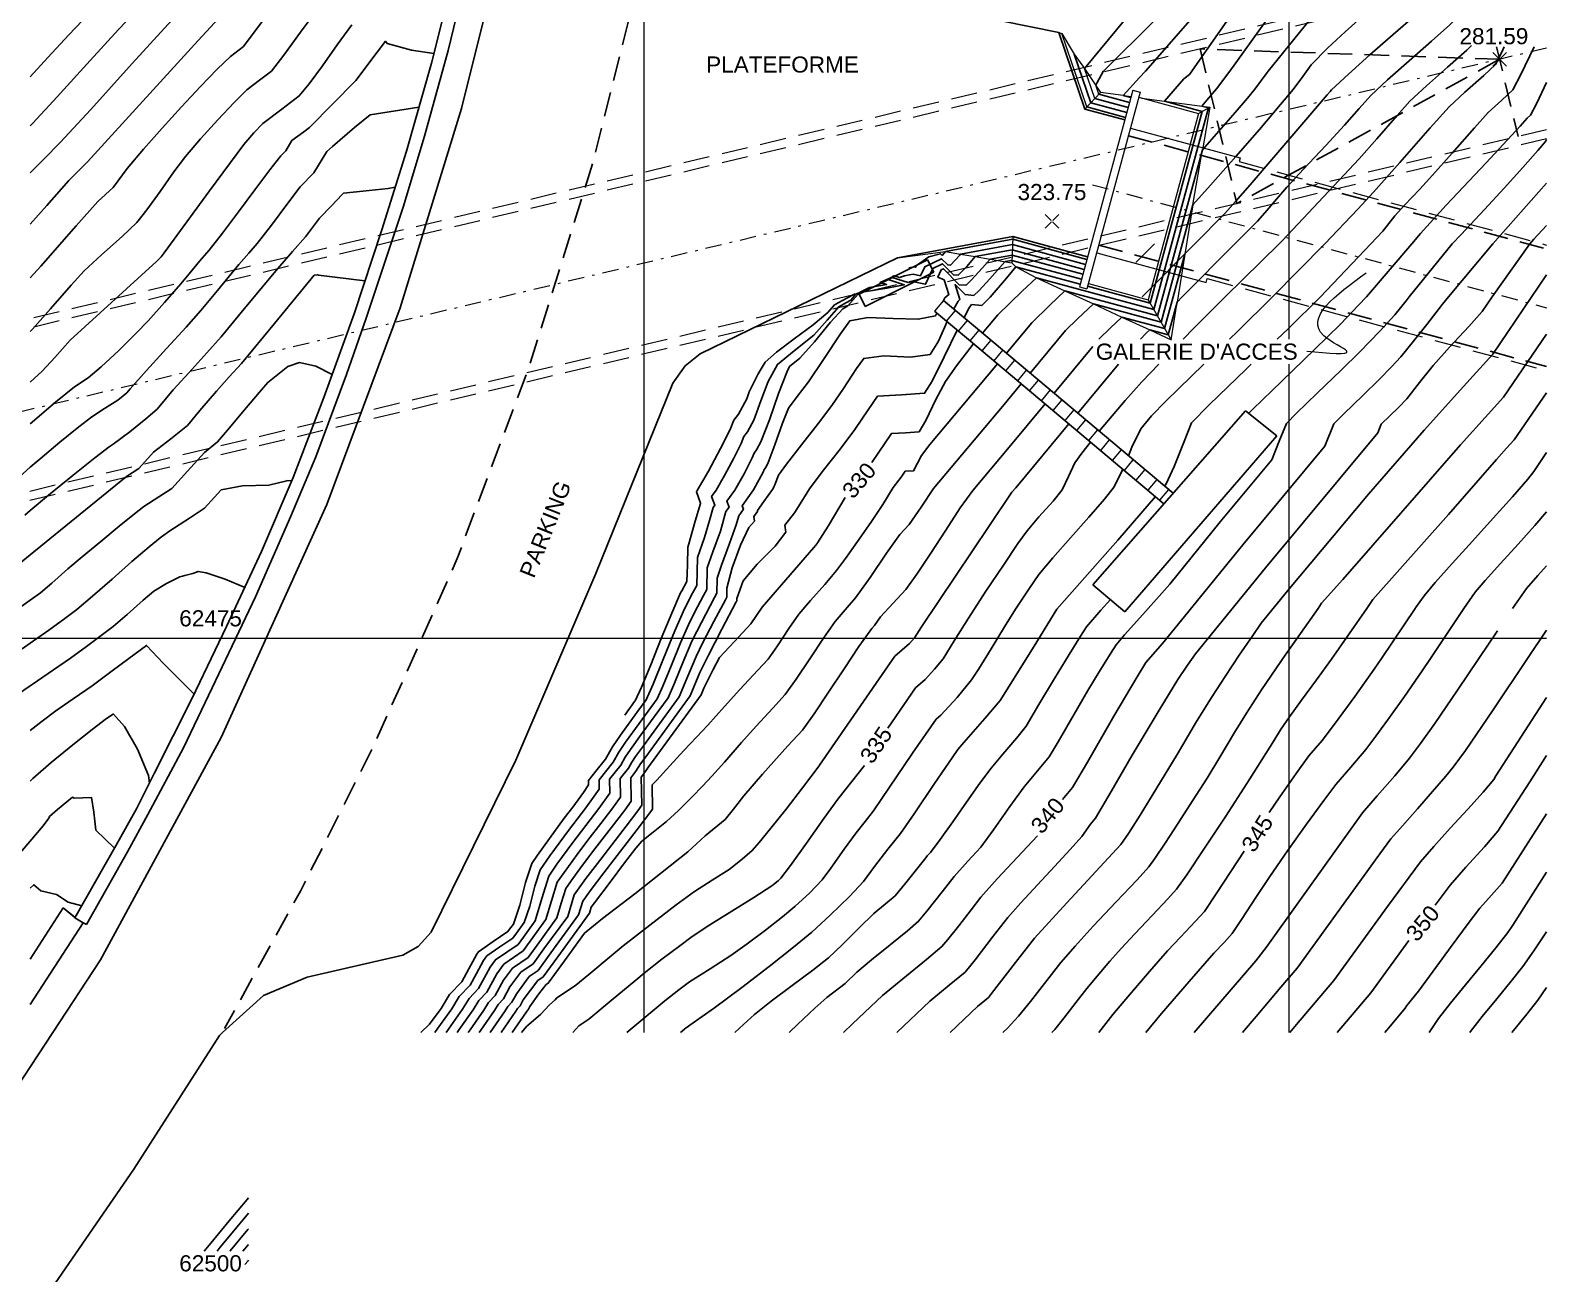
# Model space of a CAD drawing. Extents: x -427 to 62994, y 410 to 109394.
# Drawn here: x -103.6 to -44.9, y 491.2 to 539.4 of the extents above; entities that cross this region are included whole.
import ezdxf
from ezdxf.enums import TextEntityAlignment as Align

# ---------------------------------------------------------------- set-up
doc = ezdxf.new("R2010")
doc.units = 0
doc.header["$MEASUREMENT"] = 0
for name, pattern in [('TRATTEGGIATA', [19.05, 12.7, -6.35]), ('TRATTEGGIATA2', [9.525, 6.35, -3.175]), ('TRATTOPUNTO2', [12.7, 6.35, -3.175, 0, -3.175])]:
    doc.linetypes.add(name, pattern=pattern)
for name, color, linetype in [('Bâti', 7, 'Continuous'), ('CANALISATION', 7, 'Continuous'), ('coordinate', 2, 'Continuous'), ('curve livello 1 m', 2, 'Continuous'), ('curve livello 1m', 2, 'Continuous'), ('curve livello 5 m', 7, 'Continuous'), ('curve livello 5m', 7, 'Continuous'), ('LIN010CO', 2, 'Continuous'), ('LIN018CO', 6, 'Continuous'), ('LIN025CO', 7, 'Continuous'), ('LIN035CO', 1, 'Continuous'), ('Per+Mod Surf', 7, 'Continuous'), ('Strade', 7, 'Continuous'), ('TEXT035', 1, 'Continuous')]:
    doc.layers.add(name, color=color, linetype=linetype)
doc.styles.add('ARIAL', font='arial.ttf')

# ---------------------------------------------------------------- blocks, each defined once
blk = doc.blocks.new('quote')
at = {"layer": 'LIN018CO'}
for p, q in [((0.001, 0.001), (-0.001, -0.001)), ((0.001, -0.001), (-0.001, 0.001))]:
    blk.add_line(p, q, dxfattribs=at)
at = {"layer": 'LIN035CO'}
for p, q in [((-0.013, 0.013), (-0.106, 0.106)), ((0.106, 0.106), (0.013, 0.013)), ((-0.013, -0.013), (-0.106, -0.106)), ((0.106, -0.106), (0.013, -0.013))]:
    blk.add_line(p, q, dxfattribs=at)
at = {"layer": 'TEXT035', "style": 'ARIAL'}
blk.add_attdef('VALORE', text='', height=0.25, dxfattribs=at).set_placement((0, 0.33), align=Align.CENTER)

msp = doc.modelspace()

# ---------------------------------------------------------------- linework, layer by layer
at = {"layer": 'Bâti', "linetype": 'Continuous'}
for p, q in [((-85.824, 545.351), (-87.44, 538.614)), ((-88.09, 538.121), (-87.28, 541.36)), ((-88.363, 535.296), (-87.44, 538.614)), ((-89.061, 534.714), (-88.09, 538.121)), ((-89.186, 532.546), (-88.363, 535.296)), ((-90.02, 531.661), (-89.061, 534.714)), ((-90.617, 528.244), (-89.186, 532.546)), ((-91.091, 528.414), (-90.02, 531.661)), ((-71.516, 529.177), (-68.865, 530.508)), ((-68.865, 530.508), (-68.622, 530.023)), ((-71.273, 528.692), (-68.622, 530.023)), ((-71.516, 529.177), (-71.273, 528.692)), ((-68.585, 528.512), (-67.27, 527.416)), ((-66.923, 527.829), (-68.238, 528.925)), ((-92.262, 525.166), (-91.091, 528.414)), ((-91.384, 526.062), (-90.617, 528.244)), ((-67.27, 527.416), (-59.698, 521.047)), ((-66.923, 527.829), (-59.341, 521.453)), ((-91.384, 526.062), (-92.573, 522.865)), ((-93.449, 522.07), (-92.262, 525.166)), ((-56.533, 524.643), (-62.459, 517.911)), ((-55.321, 523.681), (-56.533, 524.643)), ((-55.321, 523.681), (-61.208, 516.859)), ((-93.541, 520.564), (-92.573, 522.865)), ((-94.685, 519.191), (-93.449, 522.07)), ((-94.916, 517.444), (-93.541, 520.564)), ((-96.039, 516.291), (-94.685, 519.191)), ((-62.459, 517.911), (-61.208, 516.859)), ((-94.916, 517.444), (-96.588, 513.914)), ((-97.363, 513.507), (-96.039, 516.291)), ((-96.588, 513.914), (-97.709, 511.589)), ((-98.835, 510.589), (-97.363, 513.507)), ((-97.709, 511.589), (-99.084, 509.004)), ((-98.835, 510.589), (-99.528, 509.226)), ((-99.528, 509.226), (-100.311, 507.813)), ((-99.87, 507.561), (-99.084, 509.004)), ((-101.912, 504.995), (-100.311, 507.813)), ((-101.47, 504.743), (-99.87, 507.561)), ((-103.642, 503.395), (-102.367, 505.39)), ((-101.914, 505.015), (-102.367, 505.39)), ((-101.589, 504.805), (-101.912, 504.995)), ((-101.589, 504.805), (-103.642, 501.637)), ((-101.589, 504.805), (-101.47, 504.743))]:
    msp.add_line(p, q, dxfattribs=at)
at = {"layer": 'CANALISATION', "linetype": 'Continuous', "lineweight": 0}
for p, q in [((-68.125, 528.128), (-67.777, 528.541)), ((-67.664, 527.743), (-67.318, 528.155)), ((-67.203, 527.359), (-66.856, 527.772)), ((-66.744, 526.973), (-66.396, 527.386)), ((-66.284, 526.587), (-65.937, 527)), ((-65.825, 526.201), (-65.478, 526.614)), ((-65.365, 525.815), (-65.018, 526.228)), ((-64.906, 525.429), (-64.559, 525.843)), ((-64.447, 525.043), (-64.099, 525.457)), ((-63.987, 524.657), (-63.64, 525.071)), ((-63.528, 524.271), (-63.18, 524.685)), ((-63.068, 523.885), (-62.721, 524.299)), ((-62.609, 523.5), (-62.262, 523.913)), ((-62.149, 523.114), (-61.802, 523.527)), ((-61.69, 522.728), (-61.343, 523.141)), ((-61.231, 522.342), (-60.883, 522.755)), ((-60.771, 521.956), (-60.424, 522.369)), ((-60.312, 521.57), (-59.964, 521.984)), ((-59.852, 521.184), (-59.505, 521.598))]:
    msp.add_line(p, q, dxfattribs=at)
at = {"layer": 'coordinate', "linetype": 'Continuous', "lineweight": 0}
for p, q in [((-79.86, 572.436), (-79.86, 500.556)), ((-54.86, 572.436), (-54.86, 527.428)), ((-54.86, 526.458), (-54.86, 500.556)), ((-44.86, 515.823), (-242.36, 515.823))]:
    msp.add_line(p, q, dxfattribs=at)
at = {"layer": 'curve livello 1 m', "flags": 128}
for points in [[(-103.642, 522.465), (-104.066, 522.096)], [(-103.642, 520.783), (-103.861, 520.599)], [(-104.076, 518.716), (-103.642, 519.068)], [(-103.642, 515.642), (-103.869, 515.483), (-105.047, 514.68), (-106.144, 513.931), (-106.846, 513.435), (-106.978, 513.325), (-107.07, 513.226), (-107.186, 512.977), (-107.543, 512.121), (-107.977, 511.042), (-108.366, 510.079), (-108.589, 509.571), (-108.873, 509.214), (-109.359, 508.703), (-110.621, 507.288), (-112.195, 505.566), (-113.429, 504.248), (-114.511, 503.108), (-115.115, 502.486), (-115.633, 502.034), (-116.115, 501.61), (-116.441, 501.238), (-116.837, 500.784), (-117.322, 500.259)], [(-103.642, 513.993), (-104.347, 513.511), (-104.903, 513.12), (-105.666, 512.524), (-106.011, 512.211), (-106.283, 511.657), (-106.494, 511.087)]]:
    msp.add_lwpolyline(points, dxfattribs=at)
at = {"layer": 'curve livello 1m'}
for p, q in [((-61.231, 539.791), (-62.77, 537.913)), ((-60.045, 539.791), (-62.043, 537.816)), ((-58.676, 539.791), (-60.405, 537.816)), ((-57.227, 539.791), (-58.62, 537.816)), ((-55.655, 537.816), (-54.056, 539.791)), ((-92.82, 535.63), (-91.017, 537.459)), ((-62.376, 536.756), (-61.086, 536.406)), ((-62.221, 536.921), (-61.034, 536.599)), ((-61.272, 536.871), (-60.981, 536.792)), ((-91.074, 535.63), (-90.465, 536.126)), ((-90.465, 536.126), (-88.576, 536.417)), ((-62.686, 536.426), (-61.191, 536.02)), ((-58.217, 536.25), (-60.232, 528.818)), ((-59.679, 536.647), (-58.217, 536.25)), ((-65.559, 531.299), (-68.161, 530.819)), ((-65.576, 530.889), (-67.009, 530.625)), ((-65.576, 530.889), (-62.787, 530.133)), ((-65.559, 531.299), (-62.682, 530.519)), ((-65.584, 530.684), (-66.431, 530.528)), ((-65.593, 530.479), (-65.853, 530.431)), ((-65.593, 530.479), (-62.891, 529.747)), ((-65.584, 530.684), (-62.839, 529.94)), ((-65.434, 530.229), (-62.944, 529.554)), ((-62.654, 529.475), (-60.232, 528.818)), ((-81.12, 503.525), (-80.734, 503.845)), ((-56.131, 503.337), (-55.734, 503.852)), ((-55.163, 502.313), (-56.12, 501.175))]:
    msp.add_line(p, q, dxfattribs=at)
at = {"layer": 'curve livello 1m', "linetype": 'Continuous', "lineweight": 0}
for p, q in [((-62.686, 536.426), (-63.653, 539.268)), ((-62.376, 536.756), (-62.77, 537.913)), ((-62.221, 536.921), (-62.341, 537.274))]:
    msp.add_line(p, q, dxfattribs=at)
at = {"layer": 'curve livello 1m', "flags": 128}
for points in [[(-96.576, 541.44), (-96.722, 541.292), (-98.304, 539.632), (-99.69, 538.115), (-101.301, 536.335), (-102.486, 535.044), (-103.103, 534.415), (-103.642, 533.877)], [(-100.044, 541.44), (-102.15, 539.229), (-102.962, 538.341), (-103.642, 537.589)], [(-103.642, 531.886), (-103.008, 532.606), (-102.145, 533.571), (-102.145, 533.571), (-101.797, 533.923), (-101.429, 534.295), (-101.429, 534.295), (-97.133, 539.008), (-96.501, 539.693), (-96.459, 539.726), (-96.383, 539.827), (-95.813, 540.442), (-95.088, 541.168), (-94.808, 541.44)], [(-47.646, 541.125), (-47.835, 540.775), (-47.835, 540.775), (-48.203, 540.027), (-48.609, 539.615), (-49.328, 538.972), (-50.192, 538.219), (-51.031, 537.477), (-51.678, 536.869), (-51.678, 536.869), (-52.128, 536.362), (-52.691, 535.723), (-52.691, 535.723), (-53.424, 534.932), (-54.288, 534.013), (-54.934, 533.316), (-54.934, 533.316), (-55.333, 532.849), (-55.786, 532.318), (-55.786, 532.318), (-56.069, 532.001), (-56.947, 531.117)], [(-92.597, 540.083), (-93.171, 539.33), (-93.814, 538.433), (-94.298, 537.817), (-94.752, 537.465), (-95.25, 537.085), (-95.742, 536.601), (-96.376, 535.929), (-97.041, 535.191), (-97.625, 534.508), (-98.08, 533.908), (-98.613, 533.155), (-99.124, 532.438), (-99.509, 531.943), (-100.076, 531.408), (-100.882, 530.698), (-101.558, 530.074), (-102.052, 529.524), (-102.859, 528.606), (-103.56, 527.817), (-103.642, 527.728)], [(-103.642, 529.803), (-103.235, 530.26), (-101.861, 531.823), (-101.02, 532.76), (-101.02, 532.76), (-100.429, 533.299), (-99.885, 534.039), (-99.252, 534.788), (-98.53, 535.608), (-97.776, 536.438), (-97.045, 537.219), (-96.393, 537.889), (-95.876, 538.389), (-95.876, 538.389), (-95.379, 538.771), (-94.961, 539.323), (-94.49, 539.955)], [(-58.575, 532.635), (-57.886, 533.397), (-56.91, 534.502), (-55.996, 535.556), (-55.172, 536.521), (-54.683, 537.108), (-54.315, 537.613), (-53.985, 538.061), (-53.341, 538.72), (-52.672, 539.336), (-51.814, 540.097)], [(-58.495, 531.117), (-57.337, 532.301), (-56.917, 532.766), (-56.348, 533.41), (-55.354, 534.571), (-54.201, 535.93), (-53.371, 536.895), (-53.25, 537.024), (-53.195, 537.086), (-52.548, 537.701), (-51.71, 538.446), (-50.804, 539.237), (-49.95, 539.985)], [(-87.996, 538.498), (-88.864, 538.627), (-89.814, 538.89), (-89.874, 538.977), (-90.199, 538.545), (-91.017, 537.459)], [(-53.456, 531.117), (-52.177, 532.471), (-51.572, 533.119), (-50.551, 534.273), (-49.375, 535.618), (-48.645, 536.433), (-48.645, 536.433), (-48.026, 537), (-47.292, 537.642), (-46.846, 538.068), (-46.846, 538.068), (-46.616, 538.52), (-46.502, 538.755)], [(-51.672, 531.117), (-51.214, 531.619), (-51.214, 531.619), (-50.748, 532.201), (-50.367, 532.615), (-49.781, 533.24), (-49.28, 533.78), (-49.28, 533.78), (-48.528, 534.63), (-47.661, 535.62), (-47.129, 536.215), (-47.129, 536.215), (-46.596, 536.695), (-46.168, 537.089), (-46.168, 537.089), (-45.865, 537.681), (-45.347, 538.755)], [(-62.043, 537.816), (-62.053, 537.803), (-62.053, 537.803), (-62.289, 537.379), (-62.341, 537.274)], [(-60.405, 537.816), (-60.647, 537.57), (-61.272, 536.871)], [(-58.62, 537.816), (-58.705, 537.688), (-58.924, 537.523), (-59.679, 536.647)], [(-55.655, 537.816), (-55.69, 537.767), (-56.17, 537.117), (-56.17, 537.117), (-56.456, 536.774), (-56.938, 536.21), (-57.472, 535.594), (-57.472, 535.594), (-58.206, 534.763)], [(-50.083, 531.117), (-49.756, 531.526), (-49.756, 531.526), (-48.753, 532.616), (-47.209, 534.262), (-45.888, 535.686), (-45.888, 535.686), (-45.612, 535.998), (-45.489, 536.11), (-45.247, 536.571), (-44.86, 537.371)], [(-91.074, 535.63), (-91.925, 534.896), (-92.151, 534.702), (-92.645, 533.878), (-93.178, 533.325), (-93.662, 532.702), (-94.293, 531.851), (-94.845, 531.132), (-95.175, 530.755), (-95.56, 530.316), (-96.383, 529.319), (-97.026, 528.541), (-97.603, 527.893), (-98.361, 527.06), (-99.138, 526.208), (-99.77, 525.501), (-99.901, 525.346), (-100.255, 525.065), (-100.762, 524.74), (-101.261, 524.421), (-101.76, 524.033), (-102.502, 523.43), (-103.265, 522.793), (-103.642, 522.465)], [(-92.82, 535.63), (-93.034, 535.46), (-93.499, 535.131), (-93.742, 534.726), (-93.93, 534.531), (-94.363, 533.986), (-94.94, 533.219), (-95.578, 532.358), (-96.195, 531.533), (-96.709, 530.874), (-97.07, 530.462), (-97.485, 529.96), (-97.809, 529.567), (-98.439, 528.851), (-99.078, 528.142), (-99.535, 527.655), (-100.21, 526.994), (-100.899, 526.354), (-101.396, 525.927), (-101.396, 525.927), (-101.935, 525.582), (-102.669, 524.986), (-103.642, 524.14)], [(-48.519, 531.117), (-48.179, 531.486), (-47.275, 532.45), (-46.502, 533.283), (-46.502, 533.283), (-45.789, 534.076), (-45.2, 534.742), (-44.911, 535.083), (-44.911, 535.083), (-44.86, 535.164)], [(-63.535, 529.299), (-59.95, 528.328), (-58.206, 534.763)], [(-89.498, 533.322), (-89.776, 533.261), (-90.749, 533.167), (-91.497, 533.084), (-91.537, 533.049), (-91.548, 533.031), (-91.96, 532.601), (-92.427, 532.12), (-92.98, 531.391), (-93.474, 530.827), (-94.05, 530.17), (-95.281, 528.679), (-96.243, 527.515), (-96.796, 526.897), (-97.502, 526.123), (-98.099, 525.458), (-98.727, 524.714), (-99.158, 524.34), (-99.787, 523.839), (-100.427, 523.361), (-100.586, 523.259), (-101.147, 522.829), (-101.982, 522.159), (-102.938, 521.374), (-103.642, 520.783)], [(-62.428, 528.792), (-59.81, 528.082), (-58.575, 532.635)], [(-45.509, 531.117), (-45.352, 531.3), (-44.86, 531.833)], [(-68.16, 530.819), (-68.279, 530.683), (-68.302, 530.685), (-68.356, 530.74), (-68.806, 530.624), (-69.295, 530.283), (-69.326, 530.217), (-69.381, 530.228), (-69.592, 530.186)], [(-60.787, 530.393), (-60.061, 531.117)], [(-60.542, 529.062), (-58.495, 531.117)], [(-56.947, 531.117), (-58.984, 529.062)], [(-53.456, 531.117), (-55.482, 529.062)], [(-51.672, 531.117), (-53.632, 529.062)], [(-50.083, 531.117), (-51.846, 529.062)], [(-48.519, 531.117), (-50.186, 529.062)], [(-46.979, 529.062), (-45.509, 531.117)], [(-67.58, 530.723), (-67.613, 530.684), (-67.975, 530.294), (-67.975, 530.294), (-68.079, 530.302), (-68.318, 530.546), (-68.972, 530.227), (-69.132, 529.886), (-69.422, 529.942), (-69.564, 529.914), (-69.751, 529.888), (-69.949, 529.816), (-70.16, 529.885), (-70.205, 529.863), (-70.251, 529.835), (-70.316, 529.793), (-70.698, 529.624), (-70.447, 529.541), (-71.109, 529.423), (-71.476, 529.246), (-71.517, 529.226), (-71.557, 529.207), (-71.634, 529.169), (-71.833, 528.936), (-72.003, 528.845), (-72.304, 528.683), (-72.757, 528.166), (-73.263, 527.576), (-73.263, 527.576), (-74.025, 526.978), (-74.679, 526.45), (-74.679, 526.45), (-75.039, 525.784), (-75.318, 525.034), (-75.597, 524.284), (-75.597, 524.284), (-75.841, 523.83), (-75.982, 523.653), (-76.086, 523.377), (-76.367, 522.808), (-76.728, 522.139), (-77.06, 521.57), (-77.06, 521.57), (-77.231, 521.331), (-77.106, 520.994), (-77.172, 520.901), (-77.319, 520.393), (-77.503, 519.737), (-77.503, 519.737), (-77.779, 518.968), (-77.787, 518.404), (-77.801, 517.883), (-77.801, 517.883), (-77.968, 517.583), (-78.282, 516.974), (-78.653, 516.117), (-79.09, 515.045), (-79.496, 514.057), (-79.771, 513.452), (-79.771, 513.452), (-80.132, 512.957), (-80.76, 512.079), (-81.078, 511.624), (-81.346, 511.145), (-81.719, 510.686), (-82.005, 510.319), (-82.005, 510.319), (-82.001, 510.147), (-82.199, 509.86), (-82.615, 509.291), (-82.615, 509.291), (-82.949, 508.857), (-83.522, 508.075), (-83.987, 507.425), (-84.203, 507.103), (-84.203, 507.103), (-84.449, 506.369), (-84.67, 505.485), (-84.915, 504.756), (-84.915, 504.756), (-85.061, 504.556), (-85.127, 504.464), (-85.696, 504.075), (-86.27, 503.685), (-86.27, 503.685), (-86.337, 503.594), (-86.638, 503.025), (-86.911, 502.518), (-86.911, 502.518), (-87.39, 502.022), (-87.721, 501.484), (-88.171, 500.878), (-88.505, 500.556)], [(-67.009, 530.625), (-67.342, 530.243), (-67.672, 529.904), (-67.672, 529.904), (-67.855, 529.919), (-68.279, 530.352), (-68.649, 530.172), (-68.939, 529.555), (-69.463, 529.656), (-69.504, 529.648), (-69.559, 529.64), (-69.616, 529.62), (-70.228, 529.818), (-70.24, 529.812), (-70.254, 529.804), (-70.272, 529.792), (-70.381, 529.744), (-69.762, 529.539), (-70.433, 529.399), (-71.398, 529.248), (-71.398, 529.248), (-71.505, 529.197), (-71.517, 529.191), (-71.528, 529.185), (-71.55, 529.175), (-71.946, 528.713), (-72.017, 528.675), (-72.142, 528.607), (-72.622, 528.087), (-73.245, 527.321), (-73.806, 526.687), (-73.806, 526.687), (-74.206, 526.369), (-74.308, 526.18), (-74.637, 525.325), (-74.992, 524.305), (-75.323, 523.449), (-75.323, 523.449), (-75.491, 523.136), (-75.588, 523.014), (-75.659, 522.824), (-75.975, 522.202), (-76.331, 521.58), (-76.331, 521.58), (-76.64, 521.147), (-76.553, 520.913), (-76.675, 520.741), (-76.89, 519.985), (-77.178, 519.19), (-77.398, 518.569), (-77.415, 517.729), (-77.544, 517.497), (-77.891, 516.837), (-78.132, 516.358), (-78.434, 515.66), (-78.791, 514.787), (-79.121, 513.982), (-79.346, 513.489), (-80.046, 512.528), (-80.566, 511.802), (-80.828, 511.425), (-81.051, 511.028), (-81.595, 510.345), (-81.587, 509.99), (-82.11, 509.262), (-82.446, 508.824), (-82.781, 508.389), (-83.502, 507.4), (-83.874, 506.861), (-84.088, 506.221), (-84.28, 505.451), (-84.494, 504.816), (-84.795, 504.403), (-84.932, 504.214), (-85.435, 503.87), (-85.941, 503.525), (-86.079, 503.34), (-86.346, 502.835), (-86.588, 502.386), (-87.013, 501.946), (-87.307, 501.468), (-87.841, 500.717), (-87.967, 500.556)], [(-66.431, 530.528), (-66.728, 530.188), (-67.163, 529.709), (-67.368, 529.514), (-67.368, 529.514), (-67.632, 529.535), (-68.241, 530.158), (-68.326, 530.116), (-68.462, 529.828), (-68.217, 529.721), (-68.034, 529.157), (-68.184, 529.028), (-68.238, 528.925)], [(-65.853, 530.431), (-65.859, 530.423), (-66.447, 529.759), (-66.865, 529.308), (-67.064, 529.125), (-67.064, 529.125), (-67.408, 529.152), (-67.791, 529.543), (-67.604, 528.968), (-67.678, 528.905), (-67.845, 528.597)], [(-65.434, 530.229), (-65.798, 529.795), (-66.432, 529.06), (-66.76, 528.735), (-66.76, 528.735), (-67.152, 528.766), (-67.241, 528.647), (-67.447, 528.266)], [(-61.324, 528.286), (-59.669, 527.837), (-58.886, 530.724)], [(-103.642, 519.068), (-99.911, 522.098), (-99.43, 522.415), (-98.862, 523.041), (-98.195, 523.57), (-97.554, 524.082), (-97.554, 524.082), (-97.065, 524.659), (-96.429, 525.416), (-96.429, 525.416), (-95.931, 525.966), (-95.46, 526.489), (-95.46, 526.489), (-94.18, 528.039), (-92.633, 529.912), (-92.514, 529.915), (-92.467, 529.909), (-90.672, 529.686)], [(-67.987, 500.556), (-66.929, 501.556), (-66.502, 501.908), (-66.381, 502.059), (-65.45, 503.262), (-64.713, 504.209), (-64.713, 504.209), (-63.46, 505.585), (-61.364, 507.834), (-61.074, 508.261), (-60.616, 508.972), (-60.616, 508.972), (-59.966, 510.034), (-59.189, 511.332), (-58.428, 512.603), (-57.826, 513.581), (-57.826, 513.581), (-57.323, 514.356), (-56.778, 515.175), (-56.281, 515.906), (-55.921, 516.415), (-55.921, 516.415), (-54.89, 517.682), (-51.773, 521.421), (-49.603, 523.903), (-49.603, 523.903), (-48.08, 525.586), (-46.95, 526.84), (-46.95, 526.84), (-44.86, 529.916)], [(-71.67, 529.187), (-71.717, 529.164), (-71.721, 529.159), (-71.989, 529.015), (-72.466, 528.758), (-72.72, 528.465), (-73.293, 527.988), (-74.028, 527.438), (-74.718, 526.918), (-75.153, 526.531), (-75.153, 526.531), (-75.427, 526.077), (-75.771, 525.388), (-75.771, 525.388), (-75.871, 525.118), (-76.191, 524.524), (-76.376, 524.291), (-76.512, 523.929), (-76.881, 523.184), (-77.354, 522.306), (-77.79, 521.56), (-77.823, 521.515), (-77.659, 521.074), (-77.668, 521.061), (-77.867, 520.375), (-78.116, 519.488), (-78.159, 519.368), (-78.17, 518.676), (-78.187, 518.036), (-78.392, 517.668), (-78.432, 517.59), (-78.774, 516.809), (-79.181, 515.819), (-79.593, 514.803), (-79.952, 513.941), (-80.197, 513.415), (-80.218, 513.386), (-80.6, 512.853)], [(-74.229, 500.556), (-73.886, 500.88), (-73.231, 501.493), (-72.768, 501.909), (-72.768, 501.909), (-72.048, 502.459), (-71.608, 502.889), (-71.034, 503.371), (-70.312, 503.951), (-69.638, 504.494), (-69.208, 504.868), (-69.208, 504.868), (-68.89, 505.256), (-68.29, 506.009), (-68.29, 506.009), (-67.832, 506.6), (-67.293, 507.19), (-66.792, 507.741), (-66.792, 507.741), (-66.298, 508.415), (-65.667, 509.314), (-65.115, 510.074), (-65.115, 510.074), (-64.592, 510.695), (-64.142, 511.235), (-64.142, 511.235), (-63.793, 511.824), (-63.178, 512.887), (-62.642, 513.804), (-62.642, 513.804), (-62.164, 514.595), (-61.759, 515.254), (-61.548, 515.583), (-61.548, 515.583), (-61.22, 515.968), (-60.633, 516.625), (-59.985, 517.349), (-59.472, 517.935), (-59.472, 517.935), (-57.513, 520.345), (-55.51, 522.747), (-55.224, 523.473), (-54.947, 524.158), (-54.947, 524.158), (-54.56, 524.554), (-53.752, 525.335), (-52.831, 526.222), (-52.107, 526.934), (-52.107, 526.934), (-51.332, 527.739), (-50.75, 528.37), (-50.75, 528.37), (-50.304, 528.913), (-50.186, 529.062)], [(-70.052, 500.556), (-68.767, 501.771), (-68.02, 502.383), (-67.404, 502.895), (-67.404, 502.895), (-67.017, 503.376), (-66.311, 504.287), (-65.753, 505.006), (-65.753, 505.006), (-65.243, 505.582), (-64.604, 506.273), (-63.933, 506.991), (-63.327, 507.647), (-62.885, 508.155), (-62.885, 508.155), (-62.546, 508.626), (-62.35, 508.86), (-61.747, 509.89), (-60.926, 511.299), (-60.926, 511.299), (-59.88, 513.042), (-59.152, 514.23), (-59.152, 514.23), (-58.782, 514.793), (-58.478, 515.232), (-58.478, 515.232), (-55.765, 518.57), (-51.404, 523.8), (-51.272, 524.131), (-50.605, 524.783), (-50.286, 525.12), (-49.785, 525.744), (-49.255, 526.408), (-49.255, 526.408), (-48.622, 527.113), (-47.875, 527.924), (-47.365, 528.5), (-47.365, 528.5), (-46.979, 529.062)], [(-63.535, 529.299), (-64.117, 528.748), (-64.821, 528.066), (-64.821, 528.066), (-65.803, 526.887)], [(-58.984, 529.062), (-59.184, 528.861)], [(-57.153, 527.428), (-56.832, 527.741), (-55.482, 529.062)], [(-56.415, 524.549), (-56.25, 524.718), (-55.132, 525.799), (-53.858, 527.025), (-52.858, 528.01), (-52.858, 528.01), (-52.149, 528.742), (-51.846, 529.062)], [(-55.303, 527.428), (-54.886, 527.828), (-53.632, 529.062)], [(-64.88, 526.111), (-63.508, 527.76), (-63.042, 528.211), (-62.428, 528.792)], [(-60.249, 527.787), (-59.528, 527.592), (-59.184, 528.861)], [(-68.494, 528.436), (-68.547, 528.334), (-69.219, 528.199), (-70.19, 528.232), (-71.171, 528.267), (-71.874, 528.139), (-71.874, 528.139), (-72.229, 527.636), (-72.891, 526.637), (-73.475, 525.777), (-73.475, 525.777), (-73.915, 525.204), (-74.252, 524.758), (-74.252, 524.758), (-74.485, 524.175), (-74.776, 523.33), (-75.049, 522.614), (-75.049, 522.614), (-75.141, 522.442), (-75.194, 522.376), (-75.233, 522.271), (-75.601, 521.59), (-76.049, 520.964), (-76, 520.833), (-76.178, 520.581), (-76.277, 520.234), (-76.536, 519.508), (-76.847, 518.671), (-77.017, 518.169), (-77.017, 518.169), (-77.029, 517.576), (-77.121, 517.412), (-77.629, 516.444), (-77.983, 515.743), (-77.983, 515.743), (-78.306, 514.984), (-78.667, 514.096), (-78.92, 513.526), (-78.92, 513.526), (-79.959, 512.099), (-80.371, 511.524), (-80.579, 511.226), (-80.755, 510.912), (-81.186, 510.371), (-81.173, 509.833), (-81.604, 509.233), (-82.11, 508.575), (-82.613, 507.921), (-82.613, 507.921), (-83.228, 507.078), (-83.544, 506.619), (-83.544, 506.619), (-83.809, 505.745), (-84.073, 504.876), (-84.073, 504.876), (-84.528, 504.25), (-84.736, 503.963), (-85.173, 503.665), (-85.613, 503.365), (-85.613, 503.365), (-85.821, 503.086), (-86.265, 502.253), (-86.636, 501.869), (-86.892, 501.453), (-87.429, 500.687), (-87.526, 500.556)], [(-68.101, 528.108), (-68.436, 527.348), (-68.761, 526.833), (-68.761, 526.833), (-69.517, 526.728), (-70.552, 526.779), (-71.336, 526.682), (-71.336, 526.682), (-71.612, 526.293), (-72.124, 525.519), (-72.576, 524.853), (-72.576, 524.853), (-73.088, 524.174), (-73.742, 523.334), (-74.328, 522.579), (-74.635, 522.154), (-74.635, 522.154), (-74.775, 521.779), (-74.791, 521.749), (-74.8, 521.737), (-74.807, 521.719), (-74.871, 521.6), (-75.211, 521.132), (-75.458, 520.78), (-75.458, 520.78), (-75.447, 520.752), (-75.592, 520.547), (-75.572, 520.378), (-75.791, 520.13), (-76.115, 519.442), (-76.428, 518.568), (-76.636, 517.77), (-76.636, 517.77), (-76.643, 517.422), (-76.697, 517.326), (-77.145, 516.478), (-77.566, 515.664), (-77.833, 515.127), (-77.833, 515.127), (-78.192, 514.27), (-78.494, 513.563), (-78.494, 513.563), (-79.873, 511.669), (-80.176, 511.246), (-80.329, 511.027), (-80.459, 510.796), (-80.776, 510.398), (-80.76, 509.676), (-81.098, 509.204), (-81.522, 508.649), (-82.025, 508.002), (-82.444, 507.453), (-82.444, 507.453), (-82.953, 506.756), (-83.215, 506.377), (-83.215, 506.377), (-83.434, 505.654), (-83.652, 504.936), (-83.652, 504.936), (-84.262, 504.096), (-84.541, 503.713), (-85.284, 503.206), (-85.563, 502.832), (-85.942, 502.121), (-86.259, 501.793), (-86.478, 501.437), (-87.011, 500.671), (-87.095, 500.556)], [(-62.216, 527.428), (-62.195, 527.453), (-61.784, 527.847), (-61.324, 528.286)], [(-67.708, 527.78), (-68.212, 526.745), (-68.681, 525.798), (-68.975, 525.332), (-68.975, 525.332), (-69.876, 525.275), (-70.799, 525.224), (-70.799, 525.224), (-71.167, 524.687), (-71.676, 523.929), (-71.676, 523.929), (-72.254, 523.167), (-72.94, 522.285), (-73.437, 521.623), (-73.437, 521.623), (-73.73, 521.15), (-74.015, 520.691), (-74.015, 520.691), (-74.387, 520.219), (-74.354, 519.943), (-74.766, 519.402), (-75.463, 518.704), (-76.009, 518.059), (-76.009, 518.059), (-76.255, 517.37), (-76.257, 517.269), (-76.273, 517.241), (-76.829, 516.188), (-77.351, 515.177), (-77.683, 514.511), (-77.683, 514.511), (-78.068, 513.599), (-79.787, 511.24), (-79.982, 510.969), (-80.08, 510.828), (-80.163, 510.679), (-80.367, 510.424), (-80.346, 509.519), (-80.593, 509.175), (-81.123, 508.481), (-81.752, 507.671), (-82.276, 506.985), (-82.276, 506.985), (-82.678, 506.434), (-82.885, 506.134), (-82.885, 506.134), (-83.058, 505.564), (-83.231, 504.995), (-83.231, 504.995), (-83.996, 503.943), (-84.345, 503.462), (-84.956, 503.046), (-85.305, 502.578), (-85.619, 501.989), (-85.882, 501.717), (-86.063, 501.421), (-86.592, 500.658), (-86.665, 500.556)], [(-60.249, 527.787), (-60.379, 527.657), (-60.604, 527.428)], [(-53.721, 516.993), (-53.585, 517.193), (-52.764, 518.116), (-48.202, 523.335), (-47.245, 524.392), (-46.536, 525.18), (-46.536, 525.18), (-44.86, 527.616)], [(-63.958, 525.336), (-62.458, 527.137)], [(-66.148, 526.472), (-66.215, 526.392), (-68.775, 523.346), (-69.098, 522.912), (-69.403, 522.329), (-69.724, 522.31), (-69.878, 522.082), (-70.188, 521.676), (-70.599, 521.013), (-71.063, 520.324), (-71.571, 519.59), (-72.039, 518.93), (-72.385, 518.465), (-72.385, 518.465), (-72.846, 517.921), (-73.403, 517.295), (-73.851, 516.766), (-73.851, 516.766), (-74.24, 516.208), (-74.678, 515.543), (-75.043, 515.024), (-75.043, 515.024), (-75.436, 514.592), (-76.133, 513.843), (-76.733, 513.192), (-76.733, 513.192), (-77.377, 512.46), (-77.816, 512), (-78.313, 511.479), (-78.313, 511.479), (-78.857, 510.885), (-79.357, 510.339), (-79.357, 510.339), (-79.54, 510.152), (-79.518, 509.204), (-79.581, 509.117), (-80.114, 508.417), (-80.765, 507.577), (-81.415, 506.741), (-81.94, 506.05), (-81.94, 506.05), (-82.226, 505.65), (-82.389, 505.115), (-83.463, 503.637), (-83.954, 502.962), (-84.298, 502.727), (-84.788, 502.071), (-84.974, 501.724), (-85.128, 501.564), (-85.235, 501.39), (-85.81, 500.556)], [(-61.458, 526.458), (-62.217, 525.544), (-63.036, 524.56)], [(-61.073, 522.909), (-60.938, 523.242), (-60.598, 523.945), (-60.598, 523.945), (-60.178, 524.451), (-59.619, 525.02), (-58.146, 526.458)], [(-59.677, 521.735), (-59.605, 521.818), (-59.299, 522.49), (-58.913, 523.466), (-58.622, 524.186), (-58.622, 524.186), (-57.939, 524.883), (-56.512, 526.263), (-56.309, 526.458)], [(-85.384, 500.556), (-84.82, 501.375), (-84.751, 501.487), (-84.651, 501.591), (-84.53, 501.817), (-83.97, 502.567), (-83.759, 502.711), (-83.197, 503.484), (-81.967, 505.175), (-81.897, 505.408), (-81.772, 505.582), (-81.17, 506.386), (-80.605, 507.128), (-80.163, 507.695), (-79.932, 507.975), (-79.499, 508.319), (-78.975, 508.728), (-78.518, 509.156), (-77.981, 509.683), (-77.583, 510.095), (-77.217, 510.483), (-76.726, 511.037), (-76.069, 511.789), (-75.504, 512.429), (-74.863, 513.122), (-74.378, 513.65), (-73.951, 514.245), (-73.428, 515.034), (-72.895, 515.84), (-72.436, 516.489), (-72.048, 516.94), (-71.651, 517.399), (-71.089, 518.189), (-70.452, 519.129), (-69.929, 519.856), (-69.569, 520.244), (-69.113, 520.919), (-68.625, 521.644), (-65.958, 524.817), (-65.226, 525.696)], [(-51.833, 516.993), (-51.6, 517.334), (-51.6, 517.334), (-48.664, 520.635), (-46.801, 522.766), (-46.411, 523.198), (-46.121, 523.519), (-46.121, 523.519), (-44.86, 525.353)], [(-84.958, 500.556), (-84.406, 501.359), (-84.374, 501.411), (-84.328, 501.459), (-84.272, 501.563), (-83.929, 502.057), (-83.641, 502.408), (-83.563, 502.461), (-82.93, 503.331), (-82.153, 504.401), (-81.458, 504.977), (-80.212, 505.93), (-78.15, 507.554), (-77.48, 508.181), (-76.712, 508.807), (-76.387, 509.214), (-75.981, 509.729), (-75.256, 510.564), (-74.275, 511.667), (-73.713, 512.276), (-73.254, 512.907), (-72.695, 513.741), (-72.096, 514.652), (-71.518, 515.518), (-71.021, 516.212), (-70.917, 516.333), (-70.688, 516.659), (-70.188, 517.198), (-69.7, 517.726), (-69.272, 518.321), (-68.735, 519.131), (-68.153, 520.028), (-67.59, 520.883), (-67.109, 521.567), (-65.701, 523.242), (-64.304, 524.921)], [(-63.381, 524.145), (-65.444, 521.668), (-65.592, 521.491), (-66.463, 520.199), (-69.1, 516.274), (-69.368, 515.845), (-69.556, 515.629), (-70.127, 515.137), (-73.043, 510.909), (-73.046, 510.904), (-73.048, 510.902), (-73.058, 510.888), (-73.702, 510.043), (-74.347, 509.214), (-74.93, 508.479), (-75.387, 507.917), (-75.658, 507.606), (-75.658, 507.606), (-76.046, 507.269), (-76.557, 506.874), (-76.557, 506.874), (-77.206, 506.459), (-77.894, 506.022), (-77.894, 506.022), (-78.603, 505.5), (-79.625, 504.718), (-80.654, 503.912), (-80.654, 503.912), (-80.734, 503.845)], [(-80.519, 500.556), (-79.512, 501.395), (-79.044, 501.783), (-78.501, 502.206), (-78.083, 502.518), (-78.083, 502.518), (-77.284, 503.027), (-76.486, 503.535), (-76.486, 503.535), (-75.849, 503.995), (-75.144, 504.524), (-74.488, 505.034), (-73.999, 505.436), (-73.999, 505.436), (-73.421, 505.973), (-72.942, 506.47), (-72.942, 506.47), (-72.609, 506.922), (-72.087, 507.661), (-71.631, 508.294), (-71.631, 508.294), (-71.28, 508.736), (-70.958, 509.145), (-70.958, 509.145), (-69.44, 511.374), (-68.527, 512.698), (-68.349, 512.852), (-67.718, 513.536), (-67.151, 514.226), (-67.151, 514.226), (-66.875, 514.655), (-66.4, 515.425), (-65.875, 516.279), (-65.448, 516.958), (-65.448, 516.958), (-64.907, 517.779), (-64.54, 518.311), (-64.54, 518.311), (-64.01, 518.952), (-63.322, 519.727), (-62.608, 520.522), (-61.997, 521.219), (-61.62, 521.702), (-61.62, 521.702), (-61.288, 522.384)], [(-93.509, 521.932), (-93.696, 521.949), (-93.698, 521.941), (-94.401, 521.771), (-95.421, 521.738), (-96.246, 521.587), (-96.895, 520.871), (-97.472, 520.489), (-98.23, 519.994), (-98.552, 519.762), (-98.606, 519.732), (-99.039, 519.383), (-99.702, 518.805), (-100.472, 518.123), (-101.225, 517.463), (-101.837, 516.948), (-102.304, 516.594), (-102.922, 516.142), (-103.642, 515.642)], [(-78.432, 500.556), (-78.376, 500.605), (-78.27, 500.693), (-78.24, 500.718), (-78.177, 500.766), (-78.072, 500.833), (-77.121, 501.515), (-76.059, 502.304), (-75.001, 503.113), (-74.06, 503.855), (-73.349, 504.444), (-73.349, 504.444), (-72.634, 505.096), (-71.89, 505.823), (-71.34, 506.408), (-71.34, 506.408), (-70.922, 506.989), (-70.397, 507.653), (-69.914, 508.265), (-69.914, 508.265), (-69.385, 509.033), (-68.596, 510.203), (-67.912, 511.205), (-67.912, 511.205), (-67.684, 511.522), (-67.454, 511.797), (-66.643, 512.725), (-66.043, 513.416), (-66.043, 513.416), (-64.723, 515.534), (-63.848, 516.958), (-61.482, 519.638), (-60.029, 521.326)], [(-44.86, 520.73), (-45.313, 520.209), (-45.968, 519.484), (-46.647, 518.737), (-47.239, 518.078), (-47.631, 517.617), (-48.066, 516.993)], [(-44.86, 518.644), (-45.199, 518.271), (-45.646, 517.758), (-46.18, 516.993)], [(-95.354, 517.818), (-96.083, 518.121), (-96.831, 518.373), (-97.131, 518.425), (-97.347, 518.35), (-97.653, 518.268), (-97.743, 518.246), (-97.841, 518.215), (-98.36, 517.952), (-98.848, 517.656), (-99.267, 517.306), (-99.887, 516.758), (-100.427, 516.295), (-100.846, 515.975), (-101.459, 515.519), (-102.084, 515.066), (-102.747, 514.604), (-103.565, 514.045), (-103.642, 513.993)], [(-76.326, 500.556), (-76, 500.863), (-75.574, 501.253), (-75.574, 501.253), (-74.917, 501.77), (-74.103, 502.375), (-73.305, 502.969), (-72.698, 503.451), (-72.698, 503.451), (-72.175, 503.952), (-71.517, 504.613), (-70.944, 505.167), (-70.944, 505.167), (-70.494, 505.536), (-70.11, 505.854), (-70.11, 505.854), (-69.7, 506.355), (-68.926, 507.325), (-68.926, 507.325), (-68.871, 507.396), (-68.746, 507.534), (-68.37, 508.033), (-67.883, 508.719), (-67.349, 509.483), (-66.833, 510.213), (-66.4, 510.798), (-66.4, 510.798), (-65.944, 511.346), (-65.402, 511.976), (-65.038, 512.422), (-65.038, 512.422), (-64.545, 513.267), (-63.937, 514.276), (-63.368, 515.206), (-62.926, 515.918), (-62.698, 516.271), (-62.698, 516.271), (-62.144, 516.92), (-61.774, 517.334)], [(-55.088, 515.053), (-53.721, 516.993)], [(-51.833, 516.993), (-53.2, 515.018)], [(-48.066, 516.993), (-49.369, 515.053)], [(-47.484, 515.053), (-46.763, 516.125)], [(-44.86, 516.152), (-45.6, 515.053)], [(-103.642, 512.258), (-103.181, 512.618), (-102.647, 513.022), (-102.647, 513.022), (-101.982, 513.482), (-101.245, 513.989), (-101.245, 513.989), (-100.468, 514.566), (-99.578, 515.236), (-99.135, 515.555), (-99.135, 515.555), (-98.483, 514.858), (-97.928, 514.297), (-97.287, 513.666)], [(-65.937, 500.556), (-65.764, 500.72), (-65.329, 501.182), (-64.871, 501.757), (-64.241, 502.571), (-63.695, 503.265), (-63.695, 503.265), (-63.144, 503.906), (-62.437, 504.67), (-61.546, 505.613), (-60.738, 506.469), (-60.285, 506.972), (-60.285, 506.972), (-60.049, 507.304), (-59.651, 507.897), (-59.144, 508.668), (-58.584, 509.535), (-58.024, 510.415), (-58.024, 510.415), (-57.531, 511.224), (-56.961, 512.177), (-56.499, 512.933), (-56.499, 512.933), (-55.911, 513.831), (-55.166, 514.939), (-55.088, 515.053)], [(-64.036, 500.556), (-63.928, 500.673), (-63.928, 500.673), (-63.58, 501.11), (-63.101, 501.73), (-62.686, 502.257), (-62.686, 502.257), (-62.284, 502.736), (-61.789, 503.312), (-61.349, 503.811), (-61.349, 503.811), (-60.82, 504.384), (-60.151, 505.091), (-59.547, 505.733), (-59.207, 506.109), (-59.207, 506.109), (-58.813, 506.664), (-58.148, 507.653), (-57.302, 508.941), (-56.366, 510.388), (-55.431, 511.857), (-55.431, 511.857), (-55.173, 512.284), (-54.832, 512.791), (-54.37, 513.432), (-53.788, 514.221), (-53.2, 515.018), (-53.176, 515.053)], [(-49.369, 515.053), (-49.687, 514.576), (-50.367, 513.582), (-50.927, 512.798), (-51.482, 512.037), (-51.867, 511.528), (-52.456, 510.841), (-53.034, 510.167), (-53.503, 509.543), (-54.166, 508.629), (-54.905, 507.591), (-55.597, 506.597), (-56.104, 505.827), (-56.685, 504.929), (-57.05, 504.385), (-57.363, 504.047), (-57.761, 503.623), (-58.716, 502.536), (-59.793, 501.284), (-60.404, 500.556)], [(-47.484, 515.053), (-48.31, 513.82), (-49.19, 512.532), (-49.748, 511.755), (-50.177, 511.181), (-50.749, 510.504), (-51.436, 509.722), (-51.993, 509.062), (-55.734, 503.852)], [(-45.6, 515.053), (-45.605, 515.044), (-46.932, 513.064), (-48.012, 511.483), (-48.486, 510.834), (-48.771, 510.494), (-49.283, 509.897), (-49.869, 509.221), (-50.449, 508.568), (-50.898, 508.062), (-51.328, 507.481), (-54.537, 503.045), (-55.163, 502.313)], [(-54.816, 500.556), (-54.559, 500.864), (-53.105, 502.565), (-51.03, 505.434), (-49.748, 507.165), (-49.24, 507.757), (-48.595, 508.469), (-47.921, 509.206), (-47.324, 509.868), (-46.912, 510.36), (-46.912, 510.36), (-46.825, 510.496), (-44.86, 513.537)], [(-99.023, 510.22), (-99.062, 510.51), (-99.49, 511.53), (-99.993, 512.411), (-100.422, 512.889), (-100.432, 512.889), (-100.433, 512.89), (-100.689, 512.727), (-101.249, 512.302), (-101.999, 511.702), (-102.828, 511.017), (-103.543, 510.393), (-103.642, 510.298)], [(-51.137, 500.556), (-50.92, 500.81), (-50.344, 501.501), (-50.276, 501.6), (-49.829, 502.156), (-49.254, 502.925), (-48.556, 503.881), (-47.9, 504.778), (-47.449, 505.372), (-47.449, 505.372), (-46.995, 505.882), (-46.587, 506.344), (-46.587, 506.344), (-44.86, 509.03)], [(-49.417, 500.556), (-49.047, 501.093), (-48.582, 501.689), (-48.006, 502.397), (-47.394, 503.14), (-46.824, 503.841), (-46.371, 504.424), (-46.371, 504.424), (-46.176, 504.709), (-44.86, 506.766)], [(-101.645, 505.465), (-102.174, 505.599), (-102.631, 505.905), (-103.228, 506.039), (-103.506, 506.28), (-103.642, 506.147)], [(-44.86, 504.454), (-45.362, 503.718), (-45.785, 503.116), (-46.231, 502.547), (-46.795, 501.859), (-47.361, 501.168), (-47.818, 500.586), (-47.839, 500.556)], [(-81.12, 503.525), (-81.994, 502.801), (-82.496, 502.383), (-83.244, 501.888), (-83.301, 501.825), (-83.517, 501.631), (-83.869, 501.245), (-84.397, 500.796), (-84.601, 500.556)], [(-56.12, 503.35), (-56.131, 503.337), (-58.523, 500.556)], [(-46.211, 500.556), (-46.152, 500.63), (-45.628, 501.268), (-45.199, 501.809), (-45.199, 501.809), (-44.86, 502.292)], [(-56.12, 501.175), (-56.648, 500.556)], [(-95.183, 494.149), (-95.236, 494.086), (-95.931, 493.251), (-96.642, 492.39), (-96.897, 492.082)], [(-95.183, 493.546), (-95.561, 493.098), (-96.277, 492.234), (-96.403, 492.082)], [(-95.183, 492.946), (-95.204, 492.921), (-95.897, 492.095), (-95.908, 492.082)], [(-95.183, 492.333), (-95.402, 492.082)], [(-95.183, 491.723), (-95.2, 491.705), (-95.323, 491.564)]]:
    msp.add_lwpolyline(points, dxfattribs=at)
at = {"layer": 'curve livello 5 m', "flags": 128}
msp.add_lwpolyline([(-104.547, 516.662), (-103.642, 517.307), (-103.642, 517.307), (-103.642, 517.307), (-103.642, 517.307), (-103.642, 517.307)], dxfattribs=at)
at = {"layer": 'curve livello 5m'}
for p, q in [((-55.716, 539.791), (-57.142, 537.816)), ((-62.764, 536.343), (-63.774, 539.315)), ((-62.531, 536.591), (-63.172, 538.475)), ((-62.531, 536.591), (-61.138, 536.213)), ((-65.567, 531.094), (-67.58, 530.723)), ((-65.567, 531.094), (-62.734, 530.326)), ((-103.138, 508.567), (-104.695, 506.738)), ((-80.163, 502.587), (-81.12, 501.792))]:
    msp.add_line(p, q, dxfattribs=at)
at = {"layer": 'curve livello 5m', "flags": 128}
for points in [[(-98.312, 541.44), (-100.227, 539.43), (-100.227, 539.43), (-101.326, 538.228), (-102.603, 536.817), (-103.542, 535.794), (-103.542, 535.794), (-103.642, 535.691)], [(-91.181, 539.605), (-91.744, 538.83), (-92.32, 538.024), (-92.835, 537.323), (-93.218, 536.862), (-93.218, 536.862), (-93.889, 536.342), (-94.624, 535.781), (-94.624, 535.781), (-94.976, 535.42), (-95.366, 534.976), (-95.366, 534.976), (-96.696, 533.171), (-98.451, 530.776), (-98.451, 530.776), (-98.574, 530.615), (-98.58, 530.608), (-98.587, 530.6), (-98.592, 530.593), (-98.621, 530.561), (-98.749, 530.442), (-102.097, 527.388), (-102.692, 526.717), (-103.184, 526.188), (-103.642, 525.766)], [(-55.233, 531.117), (-55.111, 531.236), (-54.293, 532.102), (-52.131, 534.421), (-51.444, 535.197), (-50.653, 536.102), (-50.162, 536.651), (-49.52, 537.248), (-48.7, 537.966), (-47.952, 538.626), (-47.772, 538.803)], [(-57.142, 537.816), (-57.657, 537.127), (-57.657, 537.127), (-58.034, 536.685), (-58.232, 536.461)], [(-64.641, 529.807), (-60.091, 528.573), (-57.972, 536.391), (-58.232, 536.461)], [(-46.941, 531.117), (-44.86, 533.471)], [(-55.233, 531.117), (-57.328, 529.062)], [(-46.941, 531.117), (-48.669, 529.062)], [(-64.641, 529.807), (-65.191, 529.286), (-66.135, 528.372), (-66.135, 528.372), (-66.471, 527.967), (-66.727, 527.664)], [(-63.631, 509.588), (-63.246, 510.048), (-62.662, 511.032), (-61.635, 512.808), (-60.739, 514.341), (-60.398, 514.896), (-59.751, 515.629), (-56.639, 519.458), (-53.457, 523.274), (-53.109, 524.145), (-52.724, 524.532), (-51.988, 525.24), (-51.356, 525.859), (-50.877, 526.356), (-50.518, 526.745), (-50.074, 527.282), (-49.508, 527.995), (-48.893, 528.779), (-48.669, 529.062)], [(-58.949, 527.428), (-58.533, 527.851), (-57.328, 529.062)], [(-67.074, 527.25), (-67.091, 527.231), (-67.733, 526.391), (-68.169, 525.78), (-68.169, 525.78), (-68.535, 525.085), (-68.932, 524.269), (-69.189, 523.83), (-69.189, 523.83), (-69.719, 523.797), (-70.261, 523.767), (-70.261, 523.767), (-71.022, 522.644)], [(-103.642, 517.307), (-103.246, 517.601), (-102.814, 517.969), (-102.183, 518.519), (-101.637, 518.988), (-101.637, 518.988), (-100.913, 519.588), (-100.197, 520.174), (-99.6, 520.654), (-99.237, 520.937), (-98.655, 521.316), (-98.162, 521.643), (-97.553, 522.31), (-96.896, 523.039), (-96.38, 523.45), (-95.994, 523.9), (-95.333, 524.692), (-94.758, 525.373), (-94.677, 525.463), (-94.44, 525.749), (-93.661, 526.369), (-93.205, 526.521), (-92.575, 526.379), (-91.941, 526.059)], [(-62.203, 523.859), (-61.843, 524.292), (-61.198, 525.046), (-60.552, 525.775), (-59.899, 526.458)], [(-70.406, 512.353), (-69.327, 513.917), (-68.952, 514.24), (-68.587, 514.636), (-68.26, 515.035), (-67.825, 515.729), (-67.274, 516.616), (-66.596, 517.653), (-65.921, 518.668), (-65.354, 519.501), (-65.004, 519.996), (-64.545, 520.535), (-63.995, 521.148), (-63.636, 521.585), (-63.397, 522.107), (-63.157, 522.636), (-62.885, 523.012), (-62.544, 523.441)], [(-49.952, 516.993), (-49.941, 517.01), (-49.615, 517.475), (-49.176, 517.998), (-48.52, 518.734), (-47.741, 519.592), (-46.931, 520.483), (-46.183, 521.316), (-45.589, 522.002), (-45.354, 522.302), (-44.86, 523.039)], [(-72.049, 521.29), (-72.716, 520.178), (-73.124, 519.534), (-73.124, 519.534), (-73.138, 519.518), (-73.136, 519.508), (-73.269, 519.356), (-75.266, 517.043), (-75.707, 516.398), (-76.35, 515.707), (-76.919, 515.085), (-76.919, 515.085), (-77.175, 514.622), (-77.533, 513.896), (-77.533, 513.896), (-77.642, 513.636), (-79.701, 510.811), (-79.787, 510.691), (-79.83, 510.629), (-79.867, 510.563), (-79.957, 510.45), (-79.946, 509.91), (-79.932, 509.361), (-79.932, 509.361), (-80.087, 509.146), (-80.543, 508.546), (-81.102, 507.827), (-81.658, 507.11), (-82.108, 506.518), (-82.108, 506.518), (-82.556, 505.892), (-82.81, 505.055), (-83.729, 503.79), (-84.15, 503.212), (-84.627, 502.887), (-85.047, 502.325), (-85.296, 501.856), (-85.505, 501.64), (-85.649, 501.406), (-86.175, 500.645), (-86.237, 500.556)], [(-51.257, 515.053), (-49.952, 516.993)], [(-55.612, 509.084), (-55.21, 509.69), (-54.576, 510.59), (-54.074, 511.272), (-53.557, 511.875), (-53.041, 512.559), (-52.296, 513.58), (-51.544, 514.632), (-51.257, 515.053)], [(-80.163, 502.587), (-79.849, 502.848), (-79.155, 503.391), (-78.466, 503.918), (-77.988, 504.27), (-77.295, 504.725), (-76.444, 505.254), (-75.594, 505.782), (-74.9, 506.237), (-74.65, 506.429), (-74.543, 506.533), (-74.171, 507.031), (-73.559, 507.894), (-72.887, 508.843), (-72.339, 509.598), (-71.307, 510.904)], [(-49.179, 505.484), (-48.599, 506.269), (-47.993, 506.959), (-47.268, 507.752), (-46.749, 508.352), (-45.513, 510.275), (-44.86, 511.286)], [(-100.378, 507.695), (-101.097, 508.399), (-101.177, 509.088), (-101.275, 509.667), (-101.275, 509.667), (-101.948, 509.63), (-102.009, 509.67), (-102.583, 509.202), (-102.895, 508.92), (-102.918, 508.863), (-103.138, 508.567)], [(-72.123, 500.556), (-71.771, 500.884), (-70.606, 501.985), (-69.82, 502.637), (-68.895, 503.381), (-68.306, 503.881), (-68.08, 504.157), (-67.653, 504.692), (-67.173, 505.313), (-66.792, 505.803), (-66.161, 506.504), (-64.594, 508.181)], [(-62.22, 500.556), (-62.128, 500.673), (-61.677, 501.25), (-61.038, 502.01), (-60.252, 502.924), (-59.555, 503.717), (-59.058, 504.252), (-58.476, 504.867), (-58.129, 505.247), (-57.642, 505.961), (-56.588, 507.585)], [(-52.98, 500.556), (-51.673, 502.085), (-50.198, 504.124)], [(-82.609, 500.556), (-82.373, 500.815), (-81.985, 501.073), (-81.12, 501.792)]]:
    msp.add_lwpolyline(points, dxfattribs=at)
at = {"layer": 'LIN010CO', "linetype": 'TRATTOPUNTO2', "lineweight": 0, "ltscale": 0.1}
msp.add_line((-62.472, 533.415), (-44.86, 528.64), dxfattribs=at)
at = {"layer": 'LIN010CO', "linetype": 'TRATTOPUNTO2', "lineweight": 0, "ltscale": 0.1, "flags": 128}
msp.add_lwpolyline([(-44.86, 538.71), (-212.819, 498.676)], dxfattribs=at)
at = {"layer": 'LIN018CO', "lineweight": 0}
for p, q in [((-63.774, 539.315), (-63.653, 539.268)), ((-63.653, 539.268), (-63.172, 538.475)), ((-63.172, 538.475), (-62.77, 537.913)), ((-62.77, 537.913), (-62.153, 536.994)), ((-62.764, 536.343), (-62.153, 536.994)), ((-61.272, 536.871), (-62.153, 536.994)), ((-61.272, 536.871), (-60.972, 536.829)), ((-60.555, 536.77), (-59.679, 536.647)), ((-59.679, 536.647), (-58.232, 536.461)), ((-58.352, 536.173), (-57.919, 536.421)), ((-58.232, 536.461), (-57.919, 536.421)), ((-57.919, 536.421), (-58.206, 534.763)), ((-58.575, 532.635), (-58.206, 534.763)), ((-58.575, 532.635), (-58.886, 530.724)), ((-65.555, 531.401), (-65.596, 530.388)), ((-70.024, 530.577), (-68.16, 530.819)), ((-68.16, 530.819), (-67.58, 530.723)), ((-67.58, 530.723), (-67.009, 530.625)), ((-67.009, 530.625), (-66.431, 530.528)), ((-66.431, 530.528), (-65.596, 530.388)), ((-65.596, 530.388), (-65.434, 530.229)), ((-65.434, 530.229), (-64.641, 529.807)), ((-58.886, 530.724), (-59.184, 528.861)), ((-64.641, 529.807), (-63.535, 529.299)), ((-63.535, 529.299), (-62.428, 528.792)), ((-62.428, 528.792), (-61.324, 528.286)), ((-60.309, 528.953), (-59.42, 527.402)), ((-59.42, 527.402), (-59.184, 528.861)), ((-61.324, 528.286), (-60.249, 527.787)), ((-60.249, 527.787), (-59.42, 527.402))]:
    msp.add_line(p, q, dxfattribs=at)
msp.add_spline([(-54.163, 526.963), (-52.604, 526.963), (-53.503, 527.562), (-51.854, 530)], degree=3, dxfattribs=at)
at = {"layer": 'LIN025CO', "linetype": 'TRATTEGGIATA', "lineweight": 0, "ltscale": 0.08}
for p, q in [((-47.672, 541.56), (-162.128, 514.279)), ((-47.672, 541.206), (-188.115, 507.73)), ((-44.86, 535.543), (-198.721, 498.87)), ((-44.86, 535.189), (-160.539, 507.616)), ((-56.785, 534.308), (-44.86, 531.075)), ((-58.015, 529.772), (-44.86, 526.205))]:
    msp.add_line(p, q, dxfattribs=at)
at = {"layer": 'LIN025CO', "linetype": 'Continuous', "lineweight": 0}
for p, q in [((-60.903, 537.082), (-62.97, 529.457)), ((-60.613, 537.004), (-62.68, 529.379)), ((-60.903, 537.082), (-60.613, 537.004)), ((-60.668, 536.801), (-58.352, 536.173)), ((-58.352, 536.173), (-60.309, 528.953)), ((-62.97, 529.457), (-62.68, 529.379)), ((-62.625, 529.581), (-60.309, 528.953)), ((-68.238, 528.925), (-68.585, 528.512))]:
    msp.add_line(p, q, dxfattribs=at)
at = {"layer": 'LIN025CO', "linetype": 'TRATTEGGIATA', "lineweight": 0, "ltscale": 2}
for p, q in [((-60.993, 535.604), (-56.746, 534.453)), ((-56.746, 534.453), (-56.785, 534.308)), ((-62.301, 530.778), (-58.054, 529.627)), ((-58.054, 529.627), (-58.015, 529.772))]:
    msp.add_line(p, q, dxfattribs=at)
at = {"layer": 'Per+Mod Surf', "linetype": 'Continuous'}
for p, q in [((-103.642, 503.395), (-102.367, 505.39)), ((-102.367, 505.39), (-101.905, 505.008))]:
    msp.add_line(p, q, dxfattribs=at)
at = {"layer": 'Strade', "color": 2, "linetype": 'TRATTEGGIATA2', "ltscale": 0.15}
for p, q in [((-46.685, 538.275), (-58.294, 538.674)), ((-58.294, 538.674), (-56.866, 532.682)), ((-46.799, 538.755), (-45.971, 535.278)), ((-46.685, 538.275), (-56.866, 532.682)), ((-61.071, 535.314), (-44.86, 530.92)), ((-62.223, 531.068), (-44.86, 526.361))]:
    msp.add_line(p, q, dxfattribs=at)
at = {"layer": 'Strade', "linetype": 'Continuous'}
for p, q in [((-62.764, 536.343), (-61.217, 535.924)), ((-65.555, 531.401), (-70.024, 530.577)), ((-65.555, 531.401), (-62.656, 530.615))]:
    msp.add_line(p, q, dxfattribs=at)
at = {"layer": 'Strade', "linetype": 'Continuous', "flags": 128}
for points in [[(-102.772, 500.556), (-100.92, 503.367), (-96.241, 511.991), (-92.153, 521.017), (-89.304, 528.644), (-86.933, 536.364), (-85.122, 543.642)], [(-79.748, 542.561), (-63.774, 539.315)], [(-70.024, 530.577), (-77.671, 526.858), (-78.259, 526.398), (-78.73, 525.717), (-81.713, 518.341), (-84.819, 511.103), (-88.097, 504.437), (-88.608, 503.881), (-89.195, 503.548), (-92.912, 502.699), (-94.603, 501.985), (-96.186, 500.556)], [(-179.795, 433.916), (-175.901, 436.859), (-169.491, 441.703), (-160.255, 448.154), (-152.695, 453.434), (-145.437, 458.461), (-141.084, 461.47), (-133.874, 466.636), (-126.094, 473.057), (-119.041, 479.848), (-112.2, 487.484), (-106.494, 494.905), (-102.772, 500.556)], [(-96.186, 500.556), (-96.313, 500.442), (-99.633, 495.25), (-104.827, 487.742), (-111.122, 479.861), (-117.816, 472.817), (-124.776, 466.357), (-131.8, 460.723), (-137.612, 456.543), (-139.653, 455.11), (-141.978, 453.494), (-149.11, 448.436), (-156.392, 443.15), (-165.765, 436.454), (-172.615, 431.34), (-175.143, 429.321)]]:
    msp.add_lwpolyline(points, dxfattribs=at)
at = {"layer": 'Strade', "color": 2, "linetype": 'TRATTEGGIATA2', "ltscale": 0.15, "flags": 128}
msp.add_lwpolyline([(-79.756, 542.532), (-81.846, 534.217), (-84.273, 526.45), (-87.096, 518.92), (-90.335, 511.652), (-93.169, 506.036), (-96.115, 500.704)], dxfattribs=at)

# ---------------------------------------------------------------- block references
ref = msp.add_blockref('quote', (-46.683, 538.276), dxfattribs=dict(xscale=2.5, yscale=2.5, zscale=2.5))
ref.add_attrib('VALORE', '281.59', dxfattribs={"layer": 'TEXT035', "height": 0.625, "style": 'ARIAL'}).set_placement((-46.905, 538.857), align=Align.CENTER)
at = {"xscale": 2.5, "yscale": 2.5, "zscale": 2.5}
msp.add_blockref('quote', (-64.036, 531.991), dxfattribs=at).add_auto_attribs({'VALORE': '323.75'})

# ---------------------------------------------------------------- texts
at = {"layer": 'coordinate', "color": 1, "style": 'ARIAL'}
msp.add_text('PLATEFORME', height=0.625, dxfattribs=at).set_placement((-77.442, 537.759))
for s, p in [("GALERIE D'ACCES", (-54.51, 526.63)), ('62475', (-95.44, 516.295)), ('62500', (-95.44, 491.295))]:
    msp.add_text(s, height=0.625, dxfattribs=at).set_placement(p, align=Align.RIGHT)
for s, rotation, p in [('330', 49.857, (-70.807, 522.309)), ('335', 56.03525, (-70.192, 512.13)), ('340', 50.39514, (-63.502, 509.328)), ('345', 57.79165, (-55.426, 508.72)), ('350', 50.56437, (-48.962, 505.153))]:
    msp.add_text(s, height=0.625, rotation=rotation, dxfattribs=at).set_placement(p, align=Align.RIGHT)
at = {"layer": 'TEXT035', "style": 'ARIAL'}
msp.add_text('PARKING', height=0.625, rotation=68.17385, dxfattribs=at).set_placement((-84.119, 518.124))

doc.saveas('drawing.dxf')
